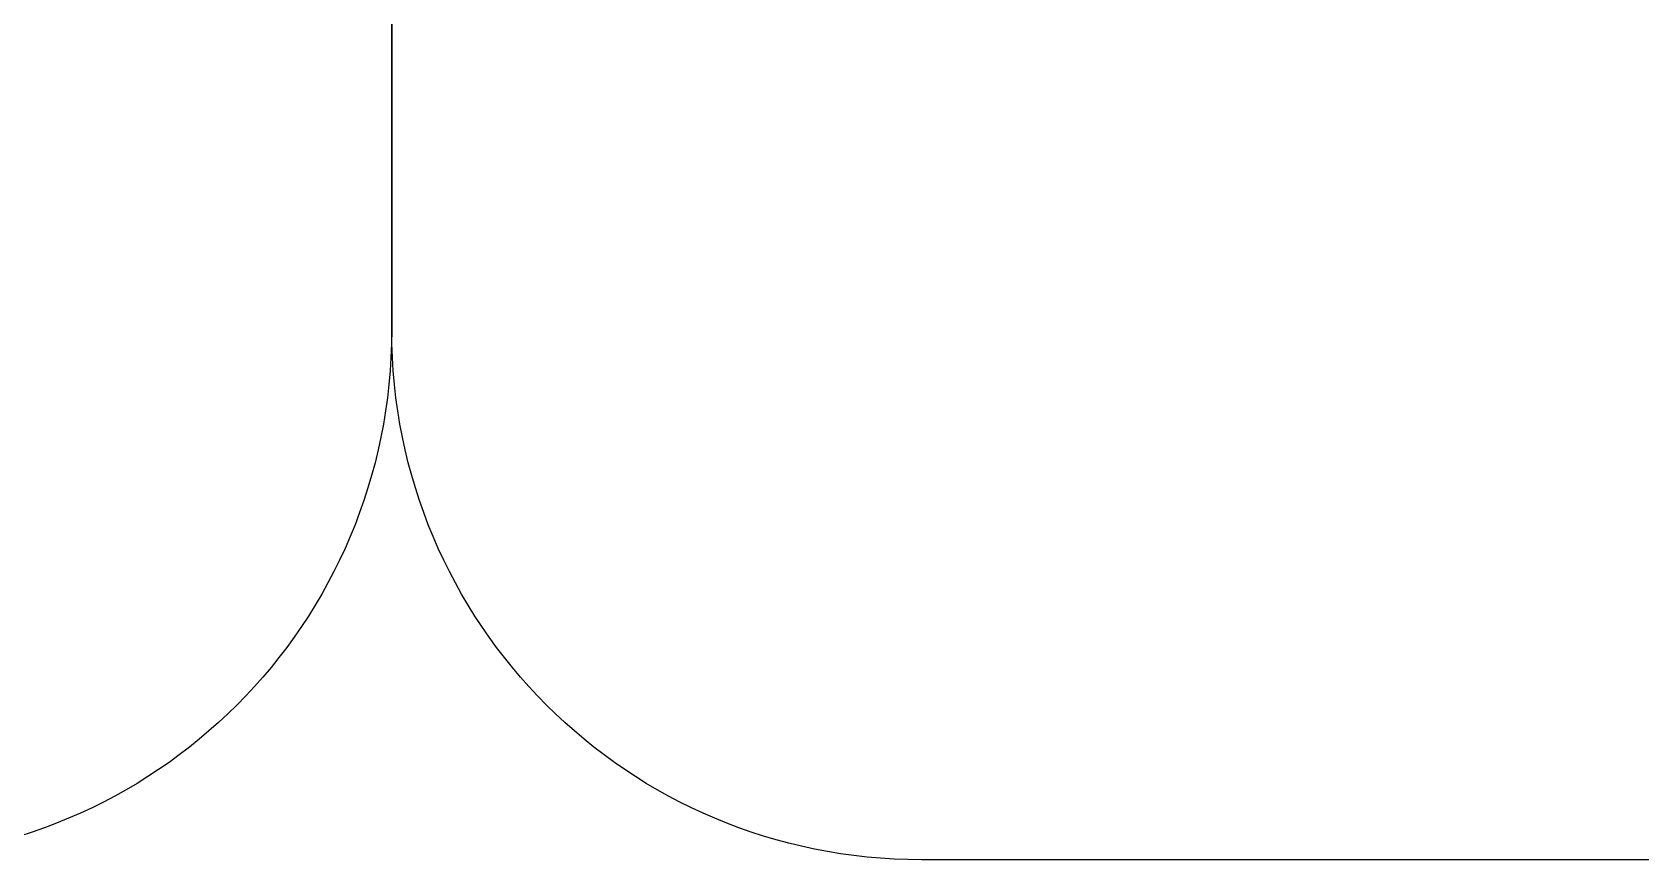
# Model space of a CAD drawing. Extents: x 164 to 448, y 306 to 448.
# Drawn here: x 294.8 to 345.5, y 305.9 to 332 of the extents above; entities that cross this region are included whole.
import ezdxf

# ---------------------------------------------------------------- set-up
doc = ezdxf.new("R2010")
doc.units = 0
doc.layers.add('Layer_1', color=7, linetype='CONTINUOUS')

msp = doc.modelspace()

# ---------------------------------------------------------------- linework, layer by layer
at = {"layer": 'Layer_1', "color": 7}
for points in [[(306.141732, 430.959855), (306.141732, 322.619839)], [(306.141732, 322.619839), (306.141732, 430.959855)], [(431.177868, 305.923691), (322.837852, 305.923691)]]:
    msp.add_lwpolyline(points, dxfattribs=at)
for points in [[(306.141732, 322.619839), (306.141732, 313.370192), (298.69526, 305.923691), (289.445584, 305.923691)], [(322.837852, 305.923691), (313.588205, 305.923691), (306.141732, 313.370192), (306.141732, 322.619839)]]:
    msp.add_open_spline(points, degree=3, dxfattribs=at)

doc.saveas('drawing.dxf')
